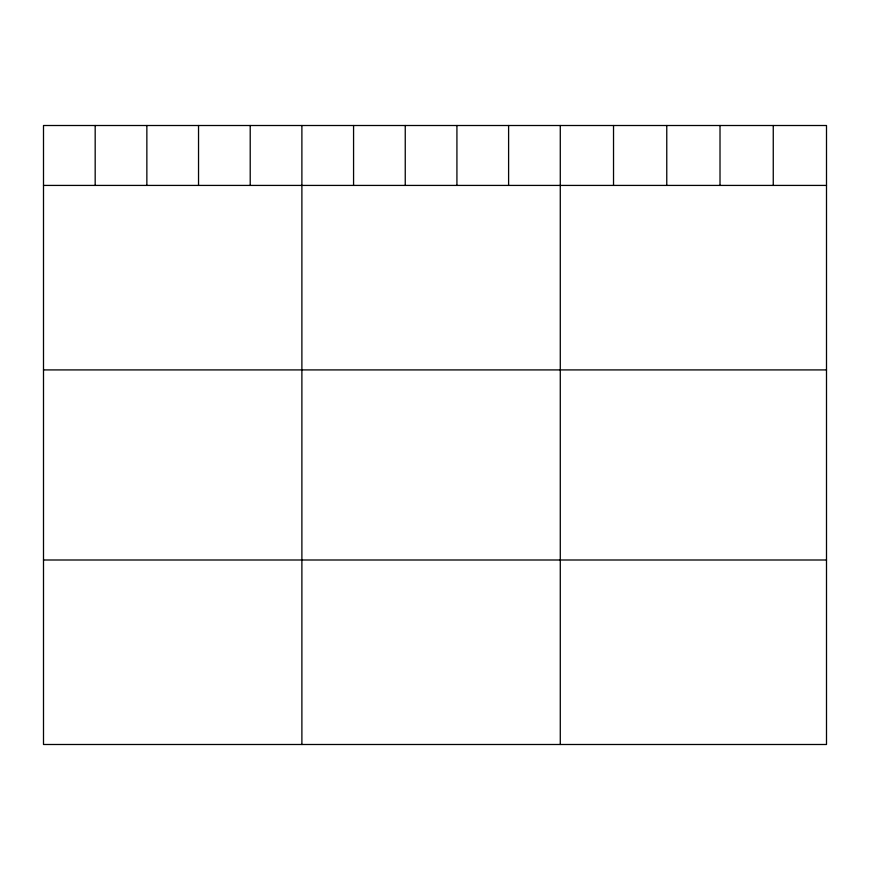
<?xml version="1.0" encoding="UTF-8"?>
<svg xmlns="http://www.w3.org/2000/svg" width="870" height="870" viewBox="0 0 870 870"><rect width="100%" height="100%" fill="white"/><g stroke="black" fill="none" stroke-linecap="round" stroke-linejoin="round"><path stroke-width="1.3" d="M826.5 185.419L826.5 744.492L43.5 744.492L43.5 125.508L826.5 125.508L826.5 185.419L43.5 185.419M43.5 369.913L826.5 369.913M43.5 559.997L826.5 559.997M773.256 125.508L773.256 185.419M720.012 125.508L720.012 185.419M666.768 125.508L666.768 185.419M613.524 125.508L613.524 185.419M560.28 125.508L560.28 744.492M508.602 125.508L508.602 185.419M456.924 125.508L456.924 185.419M405.246 125.508L405.246 185.419M353.568 125.508L353.568 185.419M301.89 125.508L301.89 744.492M250.212 125.508L250.212 185.419M198.534 125.508L198.534 185.419M146.856 125.508L146.856 185.419M95.178 125.508L95.178 185.419"/></g></svg>
